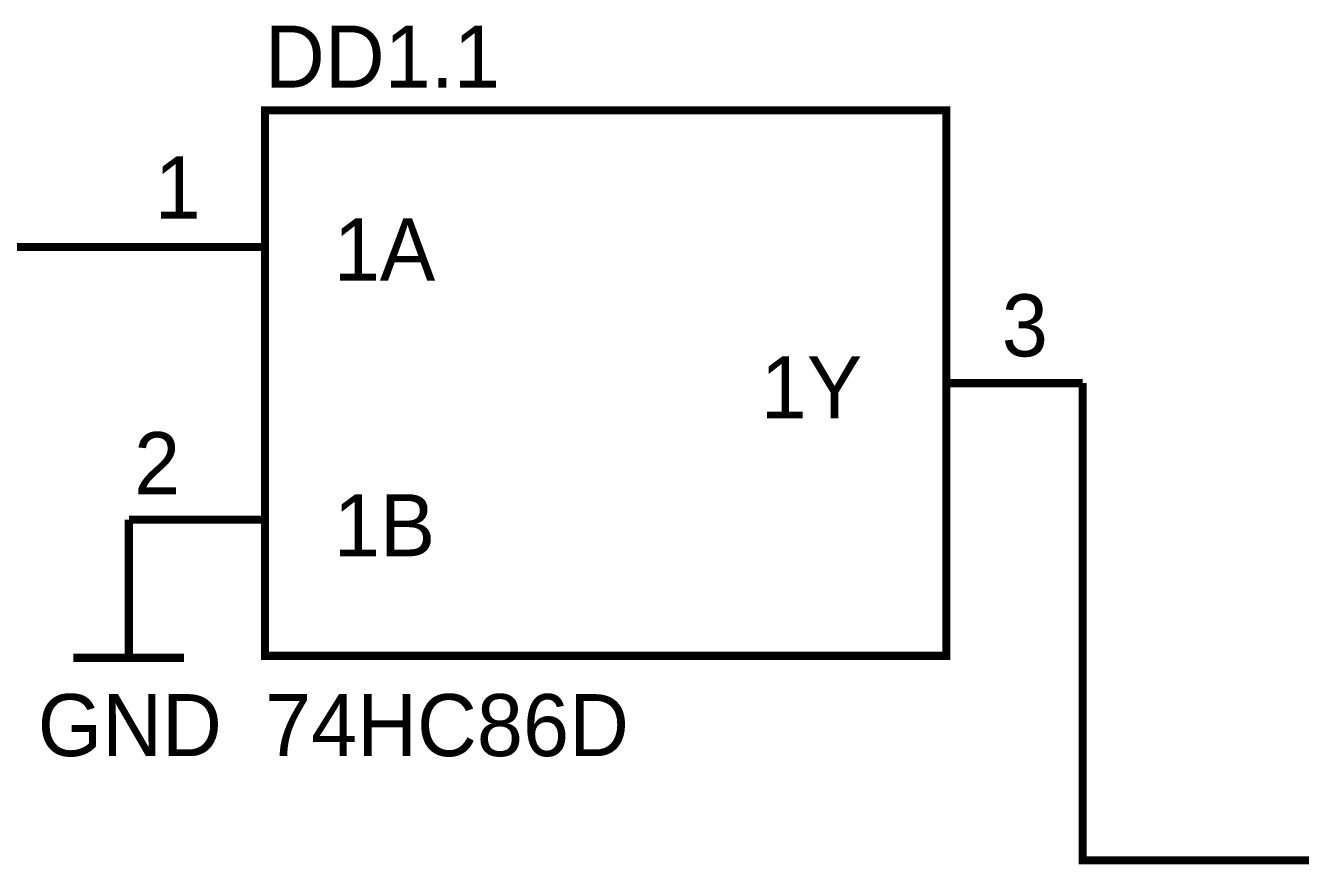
# Model space of a CAD drawing. Header units: millimetres. Extents: x 0 to 594, y 0 to 420.
# Drawn here: x 113.75 to 160.53, y 282.35 to 313.1 of the extents above; entities that cross this region are included whole.
import ezdxf

# ---------------------------------------------------------------- set-up
doc = ezdxf.new("R2010")
doc.units = ezdxf.units.MM
doc.layers.add('Sheet', color=255, linetype='Continuous')

msp = doc.modelspace()

# ---------------------------------------------------------------- linework, layer by layer
at = {"layer": 'Sheet', "const_width": 0.3}
msp.add_lwpolyline([(122.539, 309.993), (147.537, 309.993), (147.537, 289.998), (122.539, 289.998), (122.539, 309.993)], close=True, dxfattribs=at)
for points in [[(107.538, 304.986), (117.549, 304.986)], [(122.539, 304.986), (117.549, 304.986)], [(147.537, 299.995), (152.543, 299.995)], [(152.543, 299.995), (152.543, 282.495), (257.522, 282.495)], [(122.539, 294.989), (117.549, 294.989)], [(117.549, 294.989), (117.549, 289.919)], [(115.512, 289.919), (119.571, 289.919)]]:
    msp.add_lwpolyline(points, dxfattribs=at)

# ---------------------------------------------------------------- texts
at = {"layer": 'Sheet'}
for s, height, p in [('DD1.1', 2.2744, (122.539, 310.83)), ('1', 2.274, (118.497, 306.029)), ('1A', 2.2744, (125.066, 303.755)), ('3', 2.274, (149.574, 300.975)), ('1Y', 2.2744, (140.731, 298.7)), ('2', 2.274, (117.739, 295.921)), ('1B', 2.2744, (125.066, 293.646)), ('GND', 2.2744, (114.202, 286.318)), ('74HC86D', 2.2744, (122.539, 286.318))]:
    msp.add_text(s, height=height, dxfattribs=at).set_placement(p)

doc.saveas('drawing.dxf')
